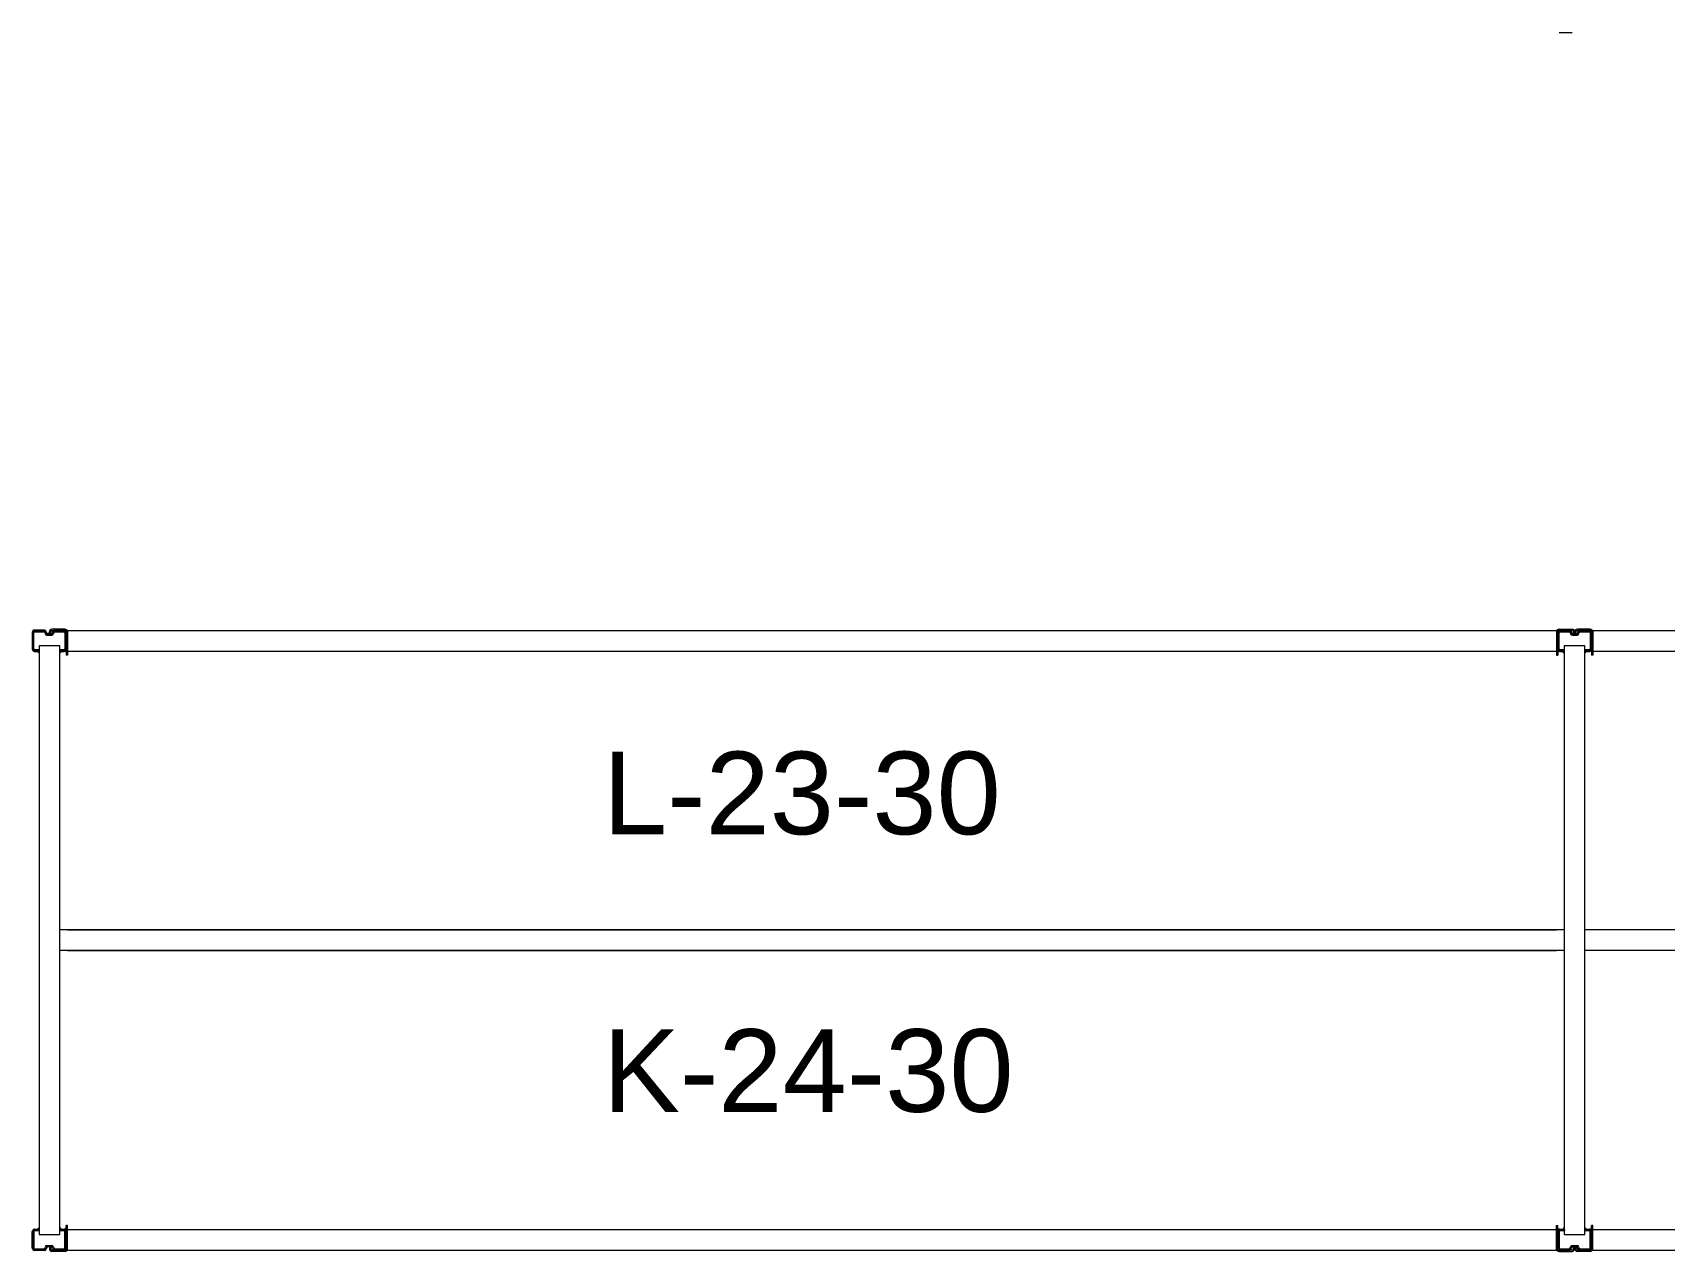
# Model space of a CAD drawing. Header units: inches. Extents: x 2743 to 10591, y -1604 to 5792.
# Drawn here: x 2974.8 to 3132.8, y 373.6 to 491.6 of the extents above; entities that cross this region are included whole.
import ezdxf

# ---------------------------------------------------------------- set-up
doc = ezdxf.new("R2010")
doc.units = ezdxf.units.IN
doc.header["$LTSCALE"] = 0.1875
doc.header["$MEASUREMENT"] = 0
for name, color, linetype, lineweight in [('22 Dimension', 7, 'Continuous', 5), ('32 Echelle', 160, 'Continuous', 15), ('33 Poutre', 30, 'Continuous', 15)]:
    doc.layers.add(name, color=color, linetype=linetype, lineweight=lineweight)
doc.styles.add('arial', font='')
doc.styles.get('arial').set_extended_font_data('Arial')

msp = doc.modelspace()

# ---------------------------------------------------------------- hatches: boundary and pattern name
at = {"layer": '32 Echelle'}
for points in [[(2975.45882, 431.49574), (2975.45882, 431.68324), (2975.27132, 431.68324)], [(2977.45882, 431.49574), (2977.45882, 431.68324), (2977.64632, 431.68324)], [(3123.08382, 431.49574), (3123.08382, 431.68324), (3122.89632, 431.68324)], [(3123.08382, 431.49574), (3123.08382, 431.68324), (3122.89632, 431.68324)], [(3125.08382, 431.49574), (3125.08382, 431.68324), (3125.27132, 431.68324)], [(3125.08382, 431.49574), (3125.08382, 431.68324), (3125.27132, 431.68324)], [(2975.45882, 375.87074), (2975.45882, 375.68324), (2975.27132, 375.68324)], [(2977.45882, 375.87074), (2977.45882, 375.68324), (2977.64632, 375.68324)], [(3123.08382, 375.87074), (3123.08382, 375.68324), (3122.89632, 375.68324)], [(3123.08382, 375.87074), (3123.08382, 375.68324), (3122.89632, 375.68324)], [(3125.08382, 375.87074), (3125.08382, 375.68324), (3125.27132, 375.68324)], [(3125.08382, 375.87074), (3125.08382, 375.68324), (3125.27132, 375.68324)]]:
    msp.add_hatch(color=256, dxfattribs=at).paths.add_polyline_path(points)

# ---------------------------------------------------------------- linework, layer by layer
at = {"layer": '22 Dimension'}
for p, q in [((3123.08382, 404.68324), (2977.45882, 404.68324)), ((3270.70882, 404.68324), (3125.08382, 404.68324)), ((3123.08382, 402.68324), (2977.45882, 402.68324)), ((3270.70882, 402.68324), (3125.08382, 402.68324))]:
    msp.add_line(p, q, dxfattribs=at)
at = {"layer": '32 Echelle', "linetype": 'Continuous', "lineweight": 25}
for p, q in [((2974.83386, 433.49949), (2974.83386, 431.86699)), ((2974.92386, 431.86699), (2974.92386, 433.49949)), ((2975.94645, 433.68324), (2975.01761, 433.68324)), ((2975.01761, 433.59324), (2975.94645, 433.59324)), ((2976.0361, 433.5269), (2976.08001, 433.38326)), ((2976.16608, 433.40958), (2976.12217, 433.55321)), ((2976.6619, 433.34324), (2976.25573, 433.34324)), ((2976.25573, 433.25324), (2976.6619, 433.25324)), ((2976.79547, 433.55321), (2976.75155, 433.40958)), ((2976.83762, 433.38326), (2976.88153, 433.5269)), ((2977.90002, 433.68324), (2976.97119, 433.68324)), ((2976.97119, 433.59324), (2977.90002, 433.59324)), ((2977.99377, 433.49949), (2977.99377, 431.86699)), ((2978.08377, 431.86699), (2978.08377, 433.49949)), ((3122.45886, 433.49949), (3122.45886, 431.86699)), ((3122.45886, 433.49949), (3122.45886, 431.86699)), ((3122.54886, 431.86699), (3122.54886, 433.49949)), ((3122.54886, 431.86699), (3122.54886, 433.49949)), ((3123.57145, 433.68324), (3122.64261, 433.68324)), ((3123.57145, 433.68324), (3122.64261, 433.68324)), ((3122.64261, 433.59324), (3123.57145, 433.59324)), ((3122.64261, 433.59324), (3123.57145, 433.59324)), ((3123.6611, 433.5269), (3123.70501, 433.38326)), ((3123.6611, 433.5269), (3123.70501, 433.38326)), ((3123.79108, 433.40958), (3123.74717, 433.55321)), ((3123.79108, 433.40958), (3123.74717, 433.55321)), ((3124.2869, 433.34324), (3123.88073, 433.34324)), ((3124.2869, 433.34324), (3123.88073, 433.34324)), ((3123.88073, 433.25324), (3124.2869, 433.25324)), ((3123.88073, 433.25324), (3124.2869, 433.25324)), ((3124.42047, 433.55321), (3124.37655, 433.40958)), ((3124.42047, 433.55321), (3124.37655, 433.40958)), ((3124.46262, 433.38326), (3124.50653, 433.5269)), ((3124.46262, 433.38326), (3124.50653, 433.5269)), ((3125.52502, 433.68324), (3124.59619, 433.68324)), ((3125.52502, 433.68324), (3124.59619, 433.68324)), ((3124.59619, 433.59324), (3125.52502, 433.59324)), ((3124.59619, 433.59324), (3125.52502, 433.59324)), ((3125.61877, 433.49949), (3125.61877, 431.86699)), ((3125.61877, 433.49949), (3125.61877, 431.86699)), ((3125.70877, 431.86699), (3125.70877, 433.49949)), ((3125.70877, 431.86699), (3125.70877, 433.49949)), ((2975.43386, 431.77324), (2975.01761, 431.77324)), ((2975.01761, 431.68324), (2975.43386, 431.68324)), ((2975.43386, 431.68324), (2975.43386, 431.77324)), ((2977.90002, 431.77324), (2977.48377, 431.77324)), ((2977.48377, 431.77324), (2977.48377, 431.68324)), ((2977.48377, 431.68324), (2977.90002, 431.68324)), ((3123.05886, 431.77324), (3122.64261, 431.77324)), ((3123.05886, 431.77324), (3122.64261, 431.77324)), ((3122.64261, 431.68324), (3123.05886, 431.68324)), ((3122.64261, 431.68324), (3123.05886, 431.68324)), ((3123.05886, 431.68324), (3123.05886, 431.77324)), ((3123.05886, 431.68324), (3123.05886, 431.77324)), ((3125.52502, 431.77324), (3125.10877, 431.77324)), ((3125.10877, 431.77324), (3125.10877, 431.68324)), ((3125.52502, 431.77324), (3125.10877, 431.77324)), ((3125.10877, 431.77324), (3125.10877, 431.68324)), ((3125.10877, 431.68324), (3125.52502, 431.68324)), ((3125.10877, 431.68324), (3125.52502, 431.68324)), ((2974.83386, 373.86699), (2974.83386, 375.49949)), ((2974.92386, 375.49949), (2974.92386, 373.86699)), ((2975.01761, 375.68324), (2975.43386, 375.68324)), ((2975.43386, 375.59324), (2975.01761, 375.59324)), ((2975.43386, 375.68324), (2975.43386, 375.59324)), ((2977.48377, 375.68324), (2977.90002, 375.68324)), ((2977.48377, 375.59324), (2977.48377, 375.68324)), ((2977.90002, 375.59324), (2977.48377, 375.59324)), ((2977.99377, 373.86699), (2977.99377, 375.49949)), ((2978.08377, 375.49949), (2978.08377, 373.86699)), ((3122.45886, 373.86699), (3122.45886, 375.49949)), ((3122.45886, 373.86699), (3122.45886, 375.49949)), ((3122.54886, 375.49949), (3122.54886, 373.86699)), ((3122.54886, 375.49949), (3122.54886, 373.86699)), ((3122.64261, 375.68324), (3123.05886, 375.68324)), ((3122.64261, 375.68324), (3123.05886, 375.68324)), ((3123.05886, 375.59324), (3122.64261, 375.59324)), ((3123.05886, 375.59324), (3122.64261, 375.59324)), ((3123.05886, 375.68324), (3123.05886, 375.59324)), ((3123.05886, 375.68324), (3123.05886, 375.59324)), ((3125.10877, 375.68324), (3125.52502, 375.68324)), ((3125.10877, 375.59324), (3125.10877, 375.68324)), ((3125.10877, 375.68324), (3125.52502, 375.68324)), ((3125.10877, 375.59324), (3125.10877, 375.68324)), ((3125.52502, 375.59324), (3125.10877, 375.59324)), ((3125.52502, 375.59324), (3125.10877, 375.59324)), ((3125.61877, 373.86699), (3125.61877, 375.49949)), ((3125.61877, 373.86699), (3125.61877, 375.49949)), ((3125.70877, 375.49949), (3125.70877, 373.86699)), ((3125.70877, 375.49949), (3125.70877, 373.86699)), ((2975.01761, 373.77324), (2975.94645, 373.77324)), ((2975.94645, 373.68324), (2975.01761, 373.68324)), ((2976.0361, 373.83958), (2976.08001, 373.98321)), ((2976.16608, 373.9569), (2976.12217, 373.81326)), ((2976.25573, 374.11324), (2976.6619, 374.11324)), ((2976.6619, 374.02324), (2976.25573, 374.02324)), ((2976.79547, 373.81326), (2976.75155, 373.9569)), ((2976.83762, 373.98321), (2976.88153, 373.83958)), ((2976.97119, 373.77324), (2977.90002, 373.77324)), ((2977.90002, 373.68324), (2976.97119, 373.68324)), ((3122.64261, 373.77324), (3123.57145, 373.77324)), ((3122.64261, 373.77324), (3123.57145, 373.77324)), ((3123.57145, 373.68324), (3122.64261, 373.68324)), ((3123.57145, 373.68324), (3122.64261, 373.68324)), ((3123.6611, 373.83958), (3123.70501, 373.98321)), ((3123.6611, 373.83958), (3123.70501, 373.98321)), ((3123.79108, 373.9569), (3123.74717, 373.81326)), ((3123.79108, 373.9569), (3123.74717, 373.81326)), ((3123.88073, 374.11324), (3124.2869, 374.11324)), ((3123.88073, 374.11324), (3124.2869, 374.11324)), ((3124.2869, 374.02324), (3123.88073, 374.02324)), ((3124.2869, 374.02324), (3123.88073, 374.02324)), ((3124.42047, 373.81326), (3124.37655, 373.9569)), ((3124.42047, 373.81326), (3124.37655, 373.9569)), ((3124.46262, 373.98321), (3124.50653, 373.83958)), ((3124.46262, 373.98321), (3124.50653, 373.83958)), ((3124.59619, 373.77324), (3125.52502, 373.77324)), ((3124.59619, 373.77324), (3125.52502, 373.77324)), ((3125.52502, 373.68324), (3124.59619, 373.68324)), ((3125.52502, 373.68324), (3124.59619, 373.68324))]:
    msp.add_line(p, q, dxfattribs=at)
at = {"layer": '32 Echelle'}
for p, q in [((2975.45882, 431.68324), (2975.27132, 431.68324)), ((2975.45882, 431.49574), (2975.27132, 431.68324)), ((2977.45882, 432.18324), (2975.45882, 432.18324)), ((2975.45882, 432.18324), (2975.45882, 375.18324)), ((2975.45882, 431.49574), (2975.45882, 431.68324)), ((2977.45882, 375.18324), (2977.45882, 432.18324)), ((2977.45882, 431.68324), (2977.64632, 431.68324)), ((2977.45882, 431.49574), (2977.45882, 431.68324)), ((2977.45882, 431.49574), (2977.64632, 431.68324)), ((3123.08382, 431.68324), (3122.89632, 431.68324)), ((3123.08382, 431.49574), (3122.89632, 431.68324)), ((3123.08382, 431.68324), (3122.89632, 431.68324)), ((3123.08382, 431.49574), (3122.89632, 431.68324)), ((3125.08382, 432.18324), (3123.08382, 432.18324)), ((3123.08382, 432.18324), (3123.08382, 375.18324)), ((3125.08382, 432.18324), (3123.08382, 432.18324)), ((3123.08382, 432.18324), (3123.08382, 375.18324)), ((3123.08382, 431.49574), (3123.08382, 431.68324)), ((3123.08382, 431.49574), (3123.08382, 431.68324)), ((3125.08382, 375.18324), (3125.08382, 432.18324)), ((3125.08382, 375.18324), (3125.08382, 432.18324)), ((3125.08382, 431.68324), (3125.27132, 431.68324)), ((3125.08382, 431.49574), (3125.08382, 431.68324)), ((3125.08382, 431.49574), (3125.27132, 431.68324)), ((3125.08382, 431.68324), (3125.27132, 431.68324)), ((3125.08382, 431.49574), (3125.08382, 431.68324)), ((3125.08382, 431.49574), (3125.27132, 431.68324)), ((2975.45882, 375.87074), (2975.27132, 375.68324)), ((2975.45882, 375.68324), (2975.27132, 375.68324)), ((2975.45882, 375.87074), (2975.45882, 375.68324)), ((2975.45882, 375.18324), (2977.45882, 375.18324)), ((2977.45882, 375.87074), (2977.45882, 375.68324)), ((2977.45882, 375.87074), (2977.64632, 375.68324)), ((2977.45882, 375.68324), (2977.64632, 375.68324)), ((3123.08382, 375.87074), (3122.89632, 375.68324)), ((3123.08382, 375.87074), (3122.89632, 375.68324)), ((3123.08382, 375.68324), (3122.89632, 375.68324)), ((3123.08382, 375.68324), (3122.89632, 375.68324)), ((3123.08382, 375.87074), (3123.08382, 375.68324)), ((3123.08382, 375.87074), (3123.08382, 375.68324)), ((3123.08382, 375.18324), (3125.08382, 375.18324)), ((3123.08382, 375.18324), (3125.08382, 375.18324)), ((3125.08382, 375.87074), (3125.08382, 375.68324)), ((3125.08382, 375.87074), (3125.27132, 375.68324)), ((3125.08382, 375.87074), (3125.08382, 375.68324)), ((3125.08382, 375.87074), (3125.27132, 375.68324)), ((3125.08382, 375.68324), (3125.27132, 375.68324)), ((3125.08382, 375.68324), (3125.27132, 375.68324))]:
    msp.add_line(p, q, dxfattribs=at)
at = {"layer": '32 Echelle', "linetype": 'Continuous', "lineweight": 25}
for centre, radius, start, end in [((2975.01761, 433.49949), 0.18375, 90, 180), ((2975.01761, 433.49949), 0.09375, 90, 180), ((2975.94645, 433.49949), 0.18375, 17, 90), ((2975.94645, 433.49949), 0.09375, 17, 90), ((2976.25573, 433.43699), 0.18375, 197, 270), ((2976.25573, 433.43699), 0.09375, 197, 270), ((2976.6619, 433.43699), 0.09375, 270, 343), ((2976.6619, 433.43699), 0.18375, 270, 343), ((2976.97119, 433.49949), 0.18375, 90, 163), ((2976.97119, 433.49949), 0.09375, 90, 163), ((2977.90002, 433.49949), 0.18375, 0, 90), ((2977.90002, 433.49949), 0.09375, 0, 90), ((3122.64261, 433.49949), 0.18375, 90, 180), ((3122.64261, 433.49949), 0.18375, 90, 180), ((3122.64261, 433.49949), 0.09375, 90, 180), ((3122.64261, 433.49949), 0.09375, 90, 180), ((3123.57145, 433.49949), 0.18375, 17, 90), ((3123.57145, 433.49949), 0.18375, 17, 90), ((3123.57145, 433.49949), 0.09375, 17, 90), ((3123.57145, 433.49949), 0.09375, 17, 90), ((3123.88073, 433.43699), 0.18375, 197, 270), ((3123.88073, 433.43699), 0.18375, 197, 270), ((3123.88073, 433.43699), 0.09375, 197, 270), ((3123.88073, 433.43699), 0.09375, 197, 270), ((3124.2869, 433.43699), 0.09375, 270, 343), ((3124.2869, 433.43699), 0.09375, 270, 343), ((3124.2869, 433.43699), 0.18375, 270, 343), ((3124.2869, 433.43699), 0.18375, 270, 343), ((3124.59619, 433.49949), 0.18375, 90, 163), ((3124.59619, 433.49949), 0.18375, 90, 163), ((3124.59619, 433.49949), 0.09375, 90, 163), ((3124.59619, 433.49949), 0.09375, 90, 163), ((3125.52502, 433.49949), 0.18375, 0, 90), ((3125.52502, 433.49949), 0.18375, 0, 90), ((3125.52502, 433.49949), 0.09375, 0, 90), ((3125.52502, 433.49949), 0.09375, 0, 90), ((2975.01761, 431.86699), 0.18375, 180, 270), ((2975.01761, 431.86699), 0.09375, 180, 270), ((2977.90002, 431.86699), 0.09375, 270, 0), ((2977.90002, 431.86699), 0.18375, 270, 0), ((3122.64261, 431.86699), 0.18375, 180, 270), ((3122.64261, 431.86699), 0.18375, 180, 270), ((3122.64261, 431.86699), 0.09375, 180, 270), ((3122.64261, 431.86699), 0.09375, 180, 270), ((3125.52502, 431.86699), 0.09375, 270, 0), ((3125.52502, 431.86699), 0.18375, 270, 0), ((3125.52502, 431.86699), 0.09375, 270, 0), ((3125.52502, 431.86699), 0.18375, 270, 0), ((2975.01761, 375.49949), 0.18375, 90, 180), ((2975.01761, 375.49949), 0.09375, 90, 180), ((2977.90002, 375.49949), 0.18375, 0, 90), ((2977.90002, 375.49949), 0.09375, 0, 90), ((3122.64261, 375.49949), 0.18375, 90, 180), ((3122.64261, 375.49949), 0.18375, 90, 180), ((3122.64261, 375.49949), 0.09375, 90, 180), ((3122.64261, 375.49949), 0.09375, 90, 180), ((3125.52502, 375.49949), 0.18375, 0, 90), ((3125.52502, 375.49949), 0.18375, 0, 90), ((3125.52502, 375.49949), 0.09375, 0, 90), ((3125.52502, 375.49949), 0.09375, 0, 90), ((2975.01761, 373.86699), 0.18375, 180, 270), ((2975.01761, 373.86699), 0.09375, 180, 270), ((2975.94645, 373.86699), 0.09375, 270, 343), ((2975.94645, 373.86699), 0.18375, 270, 343), ((2976.25573, 373.92949), 0.18375, 90, 163), ((2976.25573, 373.92949), 0.09375, 90, 163), ((2976.6619, 373.92949), 0.18375, 17, 90), ((2976.6619, 373.92949), 0.09375, 17, 90), ((2976.97119, 373.86699), 0.18375, 197, 270), ((2976.97119, 373.86699), 0.09375, 197, 270), ((2977.90002, 373.86699), 0.09375, 270, 0), ((2977.90002, 373.86699), 0.18375, 270, 0), ((3122.64261, 373.86699), 0.18375, 180, 270), ((3122.64261, 373.86699), 0.18375, 180, 270), ((3122.64261, 373.86699), 0.09375, 180, 270), ((3122.64261, 373.86699), 0.09375, 180, 270), ((3123.57145, 373.86699), 0.09375, 270, 343), ((3123.57145, 373.86699), 0.09375, 270, 343), ((3123.57145, 373.86699), 0.18375, 270, 343), ((3123.57145, 373.86699), 0.18375, 270, 343), ((3123.88073, 373.92949), 0.18375, 90, 163), ((3123.88073, 373.92949), 0.18375, 90, 163), ((3123.88073, 373.92949), 0.09375, 90, 163), ((3123.88073, 373.92949), 0.09375, 90, 163), ((3124.2869, 373.92949), 0.18375, 17, 90), ((3124.2869, 373.92949), 0.18375, 17, 90), ((3124.2869, 373.92949), 0.09375, 17, 90), ((3124.2869, 373.92949), 0.09375, 17, 90), ((3124.59619, 373.86699), 0.18375, 197, 270), ((3124.59619, 373.86699), 0.18375, 197, 270), ((3124.59619, 373.86699), 0.09375, 197, 270), ((3124.59619, 373.86699), 0.09375, 197, 270), ((3125.52502, 373.86699), 0.09375, 270, 0), ((3125.52502, 373.86699), 0.18375, 270, 0), ((3125.52502, 373.86699), 0.09375, 270, 0), ((3125.52502, 373.86699), 0.18375, 270, 0)]:
    msp.add_arc(centre, radius, start, end, dxfattribs=at)
at = {"layer": '33 Poutre'}
for p, q in [((3122.57782, 491.56424), (3123.83982, 491.56424)), ((2976.45882, 433.34324), (2976.45882, 433.55824)), ((2976.57782, 433.34324), (2976.45882, 433.34324)), ((2976.57782, 433.34324), (2976.57782, 433.55824)), ((2977.96482, 433.80224), (2976.70282, 433.80224)), ((2976.70282, 433.68324), (2977.96482, 433.68324)), ((2978.08982, 433.55824), (2978.08982, 431.30224)), ((2978.20882, 433.68324), (3122.33382, 433.68324)), ((2978.20882, 433.68324), (2978.20882, 431.68324)), ((2978.20882, 433.55824), (2978.20882, 431.30224)), ((3122.33382, 433.68324), (3122.33382, 431.68324)), ((3122.33382, 433.55824), (3122.33382, 431.30224)), ((3122.45282, 433.55824), (3122.45282, 431.30224)), ((3122.57782, 433.80224), (3123.83982, 433.80224)), ((3123.83982, 433.68324), (3122.57782, 433.68324)), ((3123.96482, 433.34324), (3123.96482, 433.55824)), ((3123.96482, 433.34324), (3124.08382, 433.34324)), ((3124.08382, 433.34324), (3124.08382, 433.55824)), ((3124.08382, 433.34324), (3124.08382, 433.55824)), ((3124.20282, 433.34324), (3124.08382, 433.34324)), ((3124.20282, 433.34324), (3124.20282, 433.55824)), ((3125.58982, 433.80224), (3124.32782, 433.80224)), ((3124.32782, 433.68324), (3125.58982, 433.68324)), ((3125.71482, 433.55824), (3125.71482, 431.30224)), ((3125.83382, 433.68324), (3269.95882, 433.68324)), ((3125.83382, 433.68324), (3125.83382, 431.68324)), ((3125.83382, 433.55824), (3125.83382, 431.30224)), ((2978.20882, 431.30224), (2978.08982, 431.30224)), ((2978.20882, 431.68324), (3122.33382, 431.68324)), ((3122.33382, 431.30224), (3122.45282, 431.30224)), ((3125.83382, 431.30224), (3125.71482, 431.30224)), ((3125.83382, 431.68324), (3269.95882, 431.68324)), ((2978.20882, 404.68324), (3122.33382, 404.68324)), ((2978.20882, 402.68324), (3122.33382, 402.68324)), ((2978.20882, 376.06424), (2978.08982, 376.06424)), ((2978.08982, 373.80824), (2978.08982, 376.06424)), ((2978.20882, 373.80824), (2978.20882, 376.06424)), ((3122.33382, 373.80824), (3122.33382, 376.06424)), ((3122.33382, 376.06424), (3122.45282, 376.06424)), ((3122.45282, 373.80824), (3122.45282, 376.06424)), ((3125.83382, 376.06424), (3125.71482, 376.06424)), ((3125.71482, 373.80824), (3125.71482, 376.06424)), ((3125.83382, 373.80824), (3125.83382, 376.06424)), ((2978.20882, 375.68324), (3122.33382, 375.68324)), ((2978.20882, 373.68324), (2978.20882, 375.68324)), ((3122.33382, 373.68324), (3122.33382, 375.68324)), ((3125.83382, 375.68324), (3269.95882, 375.68324)), ((3125.83382, 373.68324), (3125.83382, 375.68324)), ((2976.45882, 374.02324), (2976.45882, 373.80824)), ((2976.57782, 374.02324), (2976.45882, 374.02324)), ((2976.57782, 374.02324), (2976.57782, 373.80824)), ((2976.70282, 373.68324), (2977.96482, 373.68324)), ((2977.96482, 373.56424), (2976.70282, 373.56424)), ((2978.20882, 373.68324), (3122.33382, 373.68324)), ((3123.83982, 373.68324), (3122.57782, 373.68324)), ((3122.57782, 373.56424), (3123.83982, 373.56424)), ((3123.96482, 374.02324), (3123.96482, 373.80824)), ((3123.96482, 374.02324), (3124.08382, 374.02324)), ((3124.08382, 374.02324), (3124.08382, 373.80824)), ((3124.08382, 374.02324), (3124.08382, 373.80824)), ((3124.20282, 374.02324), (3124.08382, 374.02324)), ((3124.20282, 374.02324), (3124.20282, 373.80824)), ((3124.32782, 373.68324), (3125.58982, 373.68324)), ((3125.58982, 373.56424), (3124.32782, 373.56424)), ((3125.83382, 373.68324), (3269.95882, 373.68324))]:
    msp.add_line(p, q, dxfattribs=at)
for centre, radius, start, end in [((2976.70282, 433.55824), 0.244, 90, 180), ((2976.70282, 433.55824), 0.125, 90, 180), ((2977.96482, 433.55824), 0.244, 0, 90), ((2977.96482, 433.55824), 0.125, 0, 90), ((3122.57782, 433.55824), 0.244, 90, 180), ((3122.57782, 433.55824), 0.125, 90, 180), ((3123.83982, 433.55824), 0.244, 0, 90), ((3123.83982, 433.55824), 0.125, 0, 90), ((3124.32782, 433.55824), 0.244, 90, 180), ((3124.32782, 433.55824), 0.125, 90, 180), ((3125.58982, 433.55824), 0.244, 0, 90), ((3125.58982, 433.55824), 0.125, 0, 90), ((2976.70282, 373.80824), 0.244, 180, 270), ((2976.70282, 373.80824), 0.125, 180, 270), ((2977.96482, 373.80824), 0.244, 270, 0), ((2977.96482, 373.80824), 0.125, 270, 0), ((3122.57782, 373.80824), 0.244, 180, 270), ((3122.57782, 373.80824), 0.125, 180, 270), ((3123.83982, 373.80824), 0.125, 270, 0), ((3123.83982, 373.80824), 0.244, 270, 0), ((3124.32782, 373.80824), 0.244, 180, 270), ((3124.32782, 373.80824), 0.125, 180, 270), ((3125.58982, 373.80824), 0.244, 270, 0), ((3125.58982, 373.80824), 0.125, 270, 0)]:
    msp.add_arc(centre, radius, start, end, dxfattribs=at)

# ---------------------------------------------------------------- texts
at = {"layer": '22 Dimension', "char_height": 8, "attachment_point": 1, "style": 'arial'}
for s, insert in [('{\\fArial Unicode MS|b0|i0|c0|p2;\\C8;L-23-30}', (3030.02745, 421.94491)), ('{\\fArial Unicode MS|b0|i0|c0|p2;\\C8;K-24-30}', (3030.02745, 395.07237))]:
    msp.add_mtext_dynamic_manual_height_columns(s, width=68.8901007, gutter_width=5, heights=[0], dxfattribs=dict(at, insert=insert))

doc.saveas('drawing.dxf')
